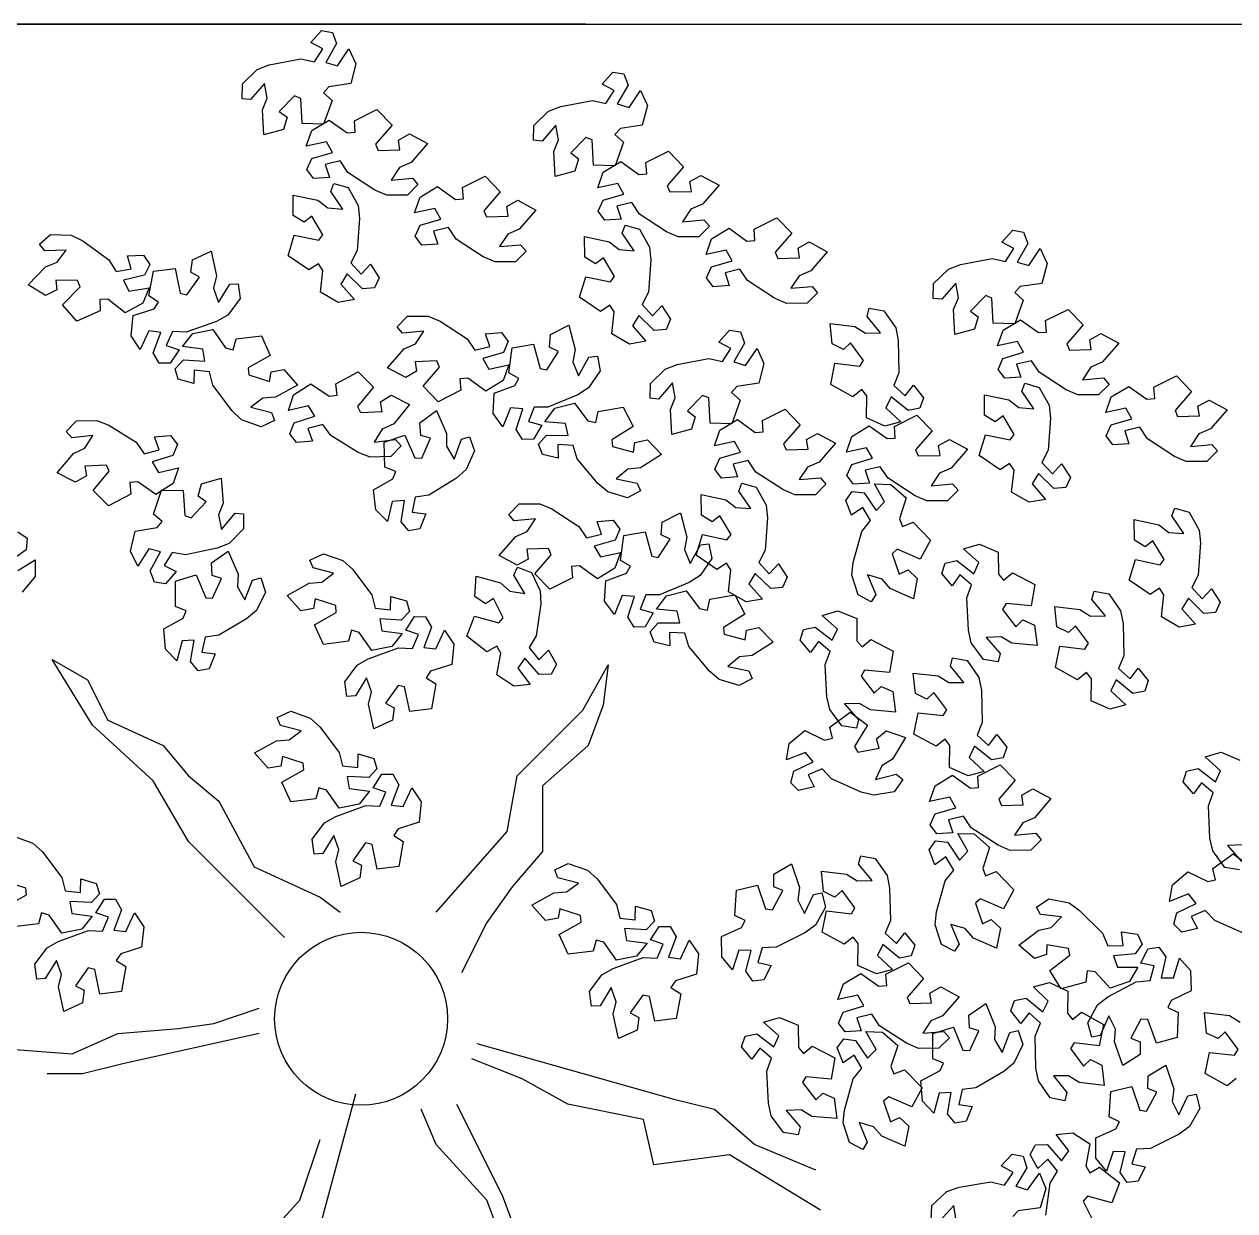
# Model space of a CAD drawing. Header units: centimetres. Extents: x 2004 to 13885, y -3131 to 5891.
# Drawn here: x 2919.3 to 3102.8, y 4338.5 to 4518.3 of the extents above; entities that cross this region are included whole.
import ezdxf

# ---------------------------------------------------------------- set-up
doc = ezdxf.new("R2010")
doc.units = ezdxf.units.CM
doc.layers.add('alberi', color=74, linetype='Continuous')

msp = doc.modelspace()

# ---------------------------------------------------------------- linework, layer by layer
for p, q in [((2004.42, 4518.3), (4004.42, 4518.3)), ((3004.42, 4518.3), (2504.42, 4518.3)), ((3004.42, 4518.3), (2904.42, 4518.3)), ((3004.42, 4518.3), (3154.42, 4518.3))]:
    msp.add_line(p, q)
at = {"layer": 'alberi'}
for points in [[(2952.41, 4509.27), (2954.64, 4511.45), (2956.48, 4512.14), (2961.28, 4513.06), (2963.32, 4512.62), (2964.58, 4514.58), (2962.76, 4515.53), (2964.39, 4517.34), (2966.05, 4517.07), (2966.67, 4515.36), (2966.67, 4515.36), (2965.05, 4512.52), (2966.83, 4511.99), (2968.56, 4514.58), (2969.61, 4512.29), (2968.82, 4509.31), (2965.51, 4508.81), (2964.7, 4507.91), (2965.99, 4506.75), (2965.99, 4506.75), (2964.72, 4503.14), (2961.45, 4503.26), (2961.24, 4507.06), (2960.3, 4507.45), (2958, 4505.1), (2959.17, 4504.2), (2958.63, 4502.35), (2955.63, 4501.53), (2955.43, 4505.33), (2956.16, 4507.1), (2955.76, 4509.33), (2953.65, 4506.9), (2952.36, 4507.02)], [(2996.58, 4502.97), (2998.81, 4505.15), (3000.64, 4505.83), (3005.44, 4506.76), (3007.49, 4506.31), (3008.74, 4508.27), (3006.92, 4509.23), (3008.56, 4511.04), (3010.22, 4510.76), (3010.84, 4509.06), (3010.84, 4509.06), (3009.22, 4506.22), (3010.99, 4505.69), (3012.73, 4508.27), (3013.78, 4505.98), (3012.99, 4503), (3009.68, 4502.51), (3008.86, 4501.61), (3010.16, 4500.45), (3010.16, 4500.45), (3008.89, 4496.84), (3005.61, 4496.95), (3005.41, 4500.76), (3004.47, 4501.15), (3002.16, 4498.79), (3003.34, 4497.89), (3002.8, 4496.05), (2999.8, 4495.23), (2999.6, 4499.03), (3000.33, 4500.79), (2999.92, 4503.03), (2997.81, 4500.59), (2996.53, 4500.71)], [(2977.4, 4492.41), (2974.28, 4492.39), (2972.48, 4493.17), (2968.39, 4495.84), (2967.23, 4497.58), (2964.96, 4497.04), (2965.61, 4495.09), (2963.18, 4494.92), (2962.17, 4496.27), (2962.91, 4497.93), (2962.91, 4497.93), (2966.05, 4498.85), (2965.14, 4500.47), (2962.09, 4499.81), (2962.94, 4502.19), (2965.57, 4503.78), (2968.29, 4501.84), (2969.51, 4501.92), (2969.38, 4503.65), (2969.38, 4503.65), (2972.8, 4505.36), (2975.08, 4503.01), (2972.58, 4500.13), (2972.99, 4499.19), (2976.28, 4499.29), (2976.06, 4500.75), (2977.73, 4501.7), (2980.46, 4500.21), (2977.96, 4497.34), (2976.21, 4496.58), (2974.95, 4494.69), (2978.16, 4494.97), (2979, 4494)], [(3021.57, 4486.1), (3018.45, 4486.08), (3016.65, 4486.86), (3012.56, 4489.54), (3011.4, 4491.27), (3009.13, 4490.74), (3009.78, 4488.78), (3007.35, 4488.62), (3006.34, 4489.97), (3007.08, 4491.63), (3007.08, 4491.63), (3010.22, 4492.55), (3009.31, 4494.16), (3006.26, 4493.51), (3007.1, 4495.88), (3009.74, 4497.48), (3012.46, 4495.53), (3013.67, 4495.62), (3013.55, 4497.35), (3013.55, 4497.35), (3016.97, 4499.06), (3019.25, 4496.7), (3016.75, 4493.83), (3017.16, 4492.89), (3020.45, 4492.98), (3020.23, 4494.45), (3021.9, 4495.4), (3024.63, 4493.91), (3022.13, 4491.04), (3020.38, 4490.27), (3019.12, 4488.38), (3022.33, 4488.67), (3023.17, 4487.69)], [(2993.81, 4482.32), (2990.69, 4482.3), (2988.89, 4483.08), (2984.8, 4485.75), (2983.64, 4487.49), (2981.37, 4486.96), (2982.01, 4485), (2979.58, 4484.84), (2978.58, 4486.19), (2979.32, 4487.85), (2979.32, 4487.85), (2982.46, 4488.77), (2981.55, 4490.38), (2978.5, 4489.72), (2979.34, 4492.1), (2981.98, 4493.69), (2984.7, 4491.75), (2985.91, 4491.83), (2985.78, 4493.57), (2985.78, 4493.57), (2989.21, 4495.28), (2991.48, 4492.92), (2988.99, 4490.05), (2989.39, 4489.11), (2992.69, 4489.2), (2992.46, 4490.67), (2994.14, 4491.62), (2996.87, 4490.12), (2994.37, 4487.25), (2992.61, 4486.49), (2991.36, 4484.6), (2994.57, 4484.88), (2995.41, 4483.91)], [(2968.41, 4493.55), (2969.94, 4490.83), (2970.13, 4488.88), (2969.79, 4484), (2968.83, 4482.14), (2970.41, 4480.42), (2971.8, 4481.94), (2973.13, 4479.89), (2972.43, 4478.36), (2970.63, 4478.2), (2970.63, 4478.2), (2968.3, 4480.49), (2967.33, 4478.91), (2969.38, 4476.57), (2966.9, 4476.15), (2964.22, 4477.68), (2964.6, 4481), (2963.93, 4482.02), (2962.48, 4481.07), (2962.48, 4481.07), (2959.32, 4483.23), (2960.27, 4486.36), (2964, 4485.58), (2964.62, 4486.39), (2962.94, 4489.22), (2961.77, 4488.31), (2960.12, 4489.31), (2960.1, 4492.42), (2963.82, 4491.64), (2965.34, 4490.47), (2967.61, 4490.29), (2965.8, 4492.96), (2966.24, 4494.17)], [(3037.97, 4476.02), (3034.86, 4476), (3033.06, 4476.78), (3028.96, 4479.45), (3027.8, 4481.19), (3025.54, 4480.65), (3026.18, 4478.7), (3023.75, 4478.53), (3022.75, 4479.88), (3023.48, 4481.54), (3023.48, 4481.54), (3026.62, 4482.46), (3025.71, 4484.07), (3022.67, 4483.42), (3023.51, 4485.79), (3026.15, 4487.39), (3028.87, 4485.45), (3030.08, 4485.53), (3029.95, 4487.26), (3029.95, 4487.26), (3033.38, 4488.97), (3035.65, 4486.62), (3033.15, 4483.74), (3033.56, 4482.8), (3036.85, 4482.9), (3036.63, 4484.36), (3038.3, 4485.31), (3041.03, 4483.82), (3038.53, 4480.95), (3036.78, 4480.19), (3035.52, 4478.3), (3038.73, 4478.58), (3039.57, 4477.6)], [(3012.57, 4487.24), (3014.11, 4484.53), (3014.3, 4482.57), (3013.96, 4477.7), (3013, 4475.84), (3014.57, 4474.12), (3015.97, 4475.63), (3017.29, 4473.59), (3016.6, 4472.06), (3014.79, 4471.89), (3014.79, 4471.89), (3012.46, 4474.19), (3011.5, 4472.61), (3013.55, 4470.26), (3011.07, 4469.84), (3008.39, 4471.37), (3008.76, 4474.7), (3008.1, 4475.72), (3006.65, 4474.76), (3006.65, 4474.76), (3003.49, 4476.92), (3004.44, 4480.05), (3008.17, 4479.27), (3008.79, 4480.08), (3007.11, 4482.91), (3005.93, 4482.01), (3004.29, 4483.01), (3004.27, 4486.12), (3007.99, 4485.33), (3009.51, 4484.17), (3011.77, 4483.99), (3009.96, 4486.66), (3010.41, 4487.87)], [(3057.15, 4479.01), (3059.38, 4481.19), (3061.21, 4481.88), (3066.02, 4482.8), (3068.06, 4482.35), (3069.32, 4484.32), (3067.5, 4485.27), (3069.13, 4487.08), (3070.79, 4486.81), (3071.41, 4485.1), (3071.41, 4485.1), (3069.79, 4482.26), (3071.57, 4481.73), (3073.3, 4484.32), (3074.35, 4482.03), (3073.56, 4479.04), (3070.25, 4478.55), (3069.44, 4477.65), (3070.73, 4476.49), (3070.73, 4476.49), (3069.46, 4472.88), (3066.18, 4473), (3065.98, 4476.8), (3065.04, 4477.19), (3062.74, 4474.84), (3063.91, 4473.94), (3063.37, 4472.09), (3060.37, 4471.27), (3060.17, 4475.07), (3060.9, 4476.84), (3060.5, 4479.07), (3058.39, 4476.64), (3057.1, 4476.76)], [(2923.35, 4486.46), (2926.46, 4486.34), (2928.22, 4485.47), (2932.19, 4482.61), (2933.26, 4480.82), (2935.55, 4481.25), (2935, 4483.23), (2937.44, 4483.29), (2938.38, 4481.89), (2937.56, 4480.27), (2937.56, 4480.27), (2934.38, 4479.5), (2935.22, 4477.84), (2938.29, 4478.35), (2937.34, 4476.02), (2934.63, 4474.55), (2932, 4476.62), (2930.79, 4476.59), (2930.83, 4474.86), (2930.83, 4474.86), (2927.33, 4473.31), (2925.17, 4475.77), (2927.8, 4478.52), (2927.44, 4479.48), (2924.14, 4479.54), (2924.3, 4478.06), (2922.58, 4477.19), (2919.93, 4478.81), (2922.56, 4481.56), (2924.34, 4482.24), (2925.69, 4484.07), (2922.47, 4483.94), (2921.67, 4484.95)], [(2952.06, 4476.74), (2950.2, 4474.24), (2948.49, 4473.28), (2943.89, 4471.63), (2941.8, 4471.75), (2940.86, 4469.62), (2942.81, 4468.96), (2941.47, 4466.92), (2939.79, 4466.93), (2938.91, 4468.52), (2938.91, 4468.52), (2940.07, 4471.58), (2938.24, 4471.83), (2936.92, 4469), (2935.54, 4471.11), (2935.86, 4474.18), (2939.05, 4475.17), (2939.71, 4476.19), (2938.25, 4477.13), (2938.25, 4477.13), (2938.96, 4480.9), (2942.21, 4481.29), (2942.99, 4477.56), (2943.99, 4477.32), (2945.9, 4480), (2944.6, 4480.71), (2944.85, 4482.62), (2947.69, 4483.89), (2948.47, 4480.17), (2948.02, 4478.31), (2948.77, 4476.16), (2950.48, 4478.9), (2951.76, 4478.98)], [(3049.61, 4474.85), (3051.4, 4472.29), (3051.77, 4470.37), (3051.9, 4465.48), (3051.12, 4463.54), (3052.85, 4461.98), (3054.09, 4463.62), (3055.61, 4461.71), (3055.07, 4460.12), (3053.28, 4459.78), (3053.28, 4459.78), (3050.74, 4461.84), (3049.93, 4460.18), (3052.2, 4458.04), (3049.77, 4457.39), (3046.96, 4458.66), (3047.01, 4462), (3046.26, 4462.95), (3044.9, 4461.86), (3044.9, 4461.86), (3041.55, 4463.71), (3042.2, 4466.92), (3045.98, 4466.5), (3046.53, 4467.36), (3044.58, 4470.02), (3043.5, 4469.01), (3041.77, 4469.85), (3041.45, 4472.94), (3045.23, 4472.51), (3046.85, 4471.5), (3049.12, 4471.54), (3047.07, 4474.02), (3047.39, 4475.26)], [(3082.14, 4462.15), (3079.02, 4462.13), (3077.22, 4462.91), (3073.13, 4465.58), (3071.97, 4467.32), (3069.7, 4466.78), (3070.35, 4464.83), (3067.92, 4464.66), (3066.91, 4466.01), (3067.65, 4467.67), (3067.65, 4467.67), (3070.79, 4468.59), (3069.88, 4470.21), (3066.83, 4469.55), (3067.67, 4471.92), (3070.31, 4473.52), (3073.03, 4471.58), (3074.25, 4471.66), (3074.12, 4473.39), (3074.12, 4473.39), (3077.54, 4475.1), (3079.82, 4472.75), (3077.32, 4469.87), (3077.73, 4468.93), (3081.02, 4469.03), (3080.8, 4470.49), (3082.47, 4471.44), (3085.2, 4469.95), (3082.7, 4467.08), (3080.95, 4466.32), (3079.69, 4464.43), (3082.9, 4464.71), (3083.74, 4463.73)], [(2977.44, 4474.05), (2980.56, 4474.08), (2982.36, 4473.3), (2986.47, 4470.65), (2987.63, 4468.91), (2989.9, 4469.46), (2989.25, 4471.41), (2991.68, 4471.58), (2992.68, 4470.23), (2991.95, 4468.57), (2991.95, 4468.57), (2988.82, 4467.64), (2989.73, 4466.03), (2992.78, 4466.7), (2991.94, 4464.32), (2989.31, 4462.72), (2986.58, 4464.65), (2985.37, 4464.56), (2985.5, 4462.83), (2985.5, 4462.83), (2982.09, 4461.11), (2979.8, 4463.46), (2982.29, 4466.34), (2981.88, 4467.28), (2978.59, 4467.17), (2978.81, 4465.71), (2977.15, 4464.75), (2974.41, 4466.23), (2976.9, 4469.11), (2978.65, 4469.88), (2979.9, 4471.78), (2976.69, 4471.48), (2975.85, 4472.45)], [(3006.61, 4465.78), (3004.87, 4463.19), (3003.22, 4462.14), (2998.7, 4460.26), (2996.61, 4460.28), (2995.78, 4458.11), (2997.76, 4457.54), (2996.53, 4455.44), (2994.85, 4455.37), (2993.89, 4456.91), (2993.89, 4456.91), (2994.9, 4460.02), (2993.05, 4460.18), (2991.88, 4457.29), (2990.39, 4459.32), (2990.56, 4462.4), (2993.69, 4463.56), (2994.31, 4464.61), (2992.8, 4465.48), (2992.8, 4465.48), (2993.31, 4469.27), (2996.54, 4469.83), (2997.51, 4466.14), (2998.52, 4465.95), (3000.29, 4468.73), (2998.96, 4469.37), (2999.11, 4471.28), (3001.88, 4472.7), (3002.85, 4469.02), (3002.49, 4467.14), (3003.35, 4465.04), (3004.92, 4467.85), (3006.2, 4468)], [(2955.23, 4457.32), (2952.29, 4458.36), (2950.86, 4459.7), (2947.91, 4463.6), (2947.41, 4465.63), (2945.09, 4465.89), (2945.04, 4463.84), (2942.69, 4464.5), (2942.21, 4466.11), (2943.46, 4467.43), (2943.46, 4467.43), (2946.73, 4467.23), (2946.42, 4469.06), (2943.33, 4469.47), (2944.92, 4471.42), (2947.95, 4472.03), (2949.85, 4469.28), (2951.02, 4468.95), (2951.48, 4470.62), (2951.48, 4470.62), (2955.29, 4471.07), (2956.63, 4468.09), (2953.3, 4466.22), (2953.37, 4465.2), (2956.5, 4464.18), (2956.79, 4465.63), (2958.68, 4465.96), (2960.75, 4463.63), (2957.42, 4461.78), (2955.52, 4461.65), (2953.69, 4460.3), (2956.81, 4459.48), (2957.27, 4458.28)], [(3014.24, 4463.88), (3016.47, 4466.06), (3018.31, 4466.75), (3023.11, 4467.67), (3025.15, 4467.22), (3026.41, 4469.19), (3024.59, 4470.14), (3026.22, 4471.95), (3027.88, 4471.68), (3028.51, 4469.97), (3028.51, 4469.97), (3026.89, 4467.13), (3028.66, 4466.6), (3030.4, 4469.19), (3031.44, 4466.89), (3030.65, 4463.91), (3027.35, 4463.42), (3026.53, 4462.52), (3027.83, 4461.36), (3027.83, 4461.36), (3026.55, 4457.75), (3023.28, 4457.87), (3023.08, 4461.67), (3022.13, 4462.06), (3019.83, 4459.71), (3021.01, 4458.81), (3020.46, 4456.96), (3017.46, 4456.14), (3017.27, 4459.94), (3018, 4461.71), (3017.59, 4463.94), (3015.48, 4461.51), (3014.2, 4461.62)], [(2974.91, 4452.79), (2971.79, 4452.68), (2969.97, 4453.41), (2965.8, 4455.97), (2964.59, 4457.67), (2962.34, 4457.07), (2963.04, 4455.14), (2960.62, 4454.9), (2959.58, 4456.22), (2960.27, 4457.9), (2960.27, 4457.9), (2963.38, 4458.91), (2962.43, 4460.5), (2959.4, 4459.76), (2960.17, 4462.16), (2962.76, 4463.82), (2965.54, 4461.96), (2966.75, 4462.08), (2966.57, 4463.8), (2966.57, 4463.8), (2969.95, 4465.61), (2972.29, 4463.32), (2969.87, 4460.37), (2970.31, 4459.45), (2973.59, 4459.64), (2973.33, 4461.1), (2974.97, 4462.09), (2977.75, 4460.68), (2975.33, 4457.74), (2973.6, 4456.92), (2972.39, 4455), (2975.59, 4455.37), (2976.46, 4454.42)], [(3073.15, 4463.28), (3074.68, 4460.57), (3074.87, 4458.62), (3074.53, 4453.74), (3073.57, 4451.88), (3075.15, 4450.16), (3076.54, 4451.68), (3077.87, 4449.63), (3077.17, 4448.1), (3075.37, 4447.94), (3075.37, 4447.94), (3073.04, 4450.23), (3072.07, 4448.65), (3074.12, 4446.31), (3071.64, 4445.89), (3068.96, 4447.42), (3069.34, 4450.74), (3068.67, 4451.76), (3067.22, 4450.8), (3067.22, 4450.8), (3064.06, 4452.97), (3065.01, 4456.1), (3068.74, 4455.31), (3069.36, 4456.13), (3067.68, 4458.96), (3066.5, 4458.05), (3064.86, 4459.05), (3064.84, 4462.16), (3068.56, 4461.37), (3070.08, 4460.21), (3072.35, 4460.03), (3070.54, 4462.7), (3070.98, 4463.91)], [(3098.55, 4452.06), (3095.43, 4452.04), (3093.63, 4452.82), (3089.54, 4455.49), (3088.38, 4457.23), (3086.11, 4456.69), (3086.75, 4454.74), (3084.32, 4454.57), (3083.32, 4455.93), (3084.06, 4457.58), (3084.06, 4457.58), (3087.19, 4458.5), (3086.29, 4460.12), (3083.24, 4459.46), (3084.08, 4461.84), (3086.72, 4463.43), (3089.44, 4461.49), (3090.65, 4461.57), (3090.52, 4463.3), (3090.52, 4463.3), (3093.95, 4465.02), (3096.22, 4462.66), (3093.73, 4459.78), (3094.13, 4458.85), (3097.43, 4458.94), (3097.2, 4460.41), (3098.88, 4461.36), (3101.61, 4459.86), (3099.11, 4456.99), (3097.35, 4456.23), (3096.1, 4454.34), (3099.31, 4454.62), (3100.15, 4453.65)], [(2987.6, 4453.68), (2986.29, 4450.84), (2984.83, 4449.54), (2980.67, 4446.97), (2978.61, 4446.65), (2978.13, 4444.37), (2980.18, 4444.13), (2979.3, 4441.85), (2977.65, 4441.52), (2976.46, 4442.89), (2976.46, 4442.89), (2976.95, 4446.12), (2975.11, 4445.98), (2974.41, 4442.94), (2972.61, 4444.71), (2972.29, 4447.77), (2975.2, 4449.42), (2975.64, 4450.55), (2974.01, 4451.17), (2974.01, 4451.17), (2973.91, 4454.99), (2977.01, 4456.06), (2978.56, 4452.58), (2979.58, 4452.55), (2980.89, 4455.57), (2979.46, 4455.99), (2979.31, 4457.91), (2981.82, 4459.75), (2983.36, 4456.27), (2983.31, 4454.36), (2984.49, 4452.42), (2985.59, 4455.45), (2986.83, 4455.8)], [(3010.75, 4446.55), (3007.76, 4447.43), (3006.26, 4448.7), (3003.12, 4452.45), (3002.52, 4454.45), (3000.19, 4454.6), (3000.24, 4452.54), (2997.87, 4453.09), (2997.3, 4454.67), (2998.49, 4456.04), (2998.49, 4456.04), (3001.76, 4456.01), (3001.36, 4457.82), (2998.25, 4458.08), (2999.75, 4460.11), (3002.74, 4460.87), (3004.77, 4458.22), (3005.96, 4457.94), (3006.34, 4459.64), (3006.34, 4459.64), (3010.11, 4460.28), (3011.61, 4457.36), (3008.38, 4455.34), (3008.5, 4454.32), (3011.68, 4453.46), (3011.89, 4454.92), (3013.77, 4455.35), (3015.94, 4453.12), (3012.72, 4451.1), (3010.82, 4450.88), (3009.07, 4449.44), (3012.22, 4448.78), (3012.74, 4447.6)], [(3039.24, 4447.02), (3036.12, 4447), (3034.32, 4447.78), (3030.23, 4450.45), (3029.07, 4452.19), (3026.8, 4451.65), (3027.44, 4449.7), (3025.01, 4449.53), (3024.01, 4450.88), (3024.75, 4452.54), (3024.75, 4452.54), (3027.88, 4453.46), (3026.98, 4455.07), (3023.93, 4454.42), (3024.77, 4456.79), (3027.41, 4458.39), (3030.13, 4456.45), (3031.34, 4456.53), (3031.21, 4458.26), (3031.21, 4458.26), (3034.64, 4459.97), (3036.91, 4457.62), (3034.42, 4454.74), (3034.82, 4453.8), (3038.12, 4453.9), (3037.89, 4455.36), (3039.57, 4456.31), (3042.3, 4454.82), (3039.8, 4451.95), (3038.04, 4451.19), (3036.79, 4449.3), (3039.99, 4449.58), (3040.84, 4448.6)], [(2927.25, 4458.19), (2930.36, 4458.28), (2932.18, 4457.53), (2936.33, 4454.95), (2937.52, 4453.23), (2939.78, 4453.82), (2939.09, 4455.76), (2941.52, 4455.97), (2942.55, 4454.64), (2941.85, 4452.97), (2941.85, 4452.97), (2938.73, 4451.98), (2939.67, 4450.39), (2942.7, 4451.11), (2941.91, 4448.72), (2939.31, 4447.07), (2936.55, 4448.95), (2935.34, 4448.85), (2935.5, 4447.12), (2935.5, 4447.12), (2932.11, 4445.33), (2929.79, 4447.64), (2932.23, 4450.57), (2931.8, 4451.5), (2928.51, 4451.34), (2928.76, 4449.87), (2927.11, 4448.89), (2924.35, 4450.33), (2926.79, 4453.25), (2928.53, 4454.05), (2929.74, 4455.96), (2926.54, 4455.61), (2925.68, 4456.57)], [(3059.25, 4446.11), (3056.13, 4446.08), (3054.33, 4446.86), (3050.24, 4449.52), (3049.07, 4451.25), (3046.8, 4450.71), (3047.45, 4448.76), (3045.03, 4448.59), (3044.02, 4449.94), (3044.75, 4451.6), (3044.75, 4451.6), (3047.89, 4452.53), (3046.98, 4454.14), (3043.93, 4453.47), (3044.76, 4455.85), (3047.4, 4457.45), (3050.13, 4455.52), (3051.34, 4455.6), (3051.21, 4457.33), (3051.21, 4457.33), (3054.63, 4459.05), (3056.91, 4456.7), (3054.42, 4453.82), (3054.83, 4452.88), (3058.12, 4452.98), (3057.89, 4454.45), (3059.56, 4455.4), (3062.3, 4453.92), (3059.8, 4451.04), (3058.05, 4450.27), (3056.8, 4448.38), (3060.01, 4448.67), (3060.85, 4447.7)], [(2952.58, 4441.85), (2950.4, 4439.63), (2948.58, 4438.9), (2943.8, 4437.88), (2941.75, 4438.28), (2940.53, 4436.29), (2942.37, 4435.37), (2940.77, 4433.53), (2939.11, 4433.77), (2938.45, 4435.47), (2938.45, 4435.47), (2940.01, 4438.34), (2938.23, 4438.83), (2936.54, 4436.21), (2935.45, 4438.48), (2936.18, 4441.48), (2939.47, 4442.04), (2940.27, 4442.96), (2938.95, 4444.09), (2938.95, 4444.09), (2940.15, 4447.72), (2943.42, 4447.67), (2943.7, 4443.88), (2944.66, 4443.5), (2946.91, 4445.91), (2945.71, 4446.78), (2946.22, 4448.64), (2949.2, 4449.52), (2949.48, 4445.73), (2948.78, 4443.94), (2949.24, 4441.72), (2951.3, 4444.2), (2952.58, 4444.11)], [(3030.24, 4448.15), (3031.77, 4445.44), (3031.97, 4443.49), (3031.62, 4438.61), (3030.67, 4436.75), (3032.24, 4435.03), (3033.63, 4436.54), (3034.96, 4434.5), (3034.27, 4432.97), (3032.46, 4432.81), (3032.46, 4432.81), (3030.13, 4435.1), (3029.16, 4433.52), (3031.22, 4431.18), (3028.73, 4430.76), (3026.06, 4432.29), (3026.43, 4435.61), (3025.77, 4436.63), (3024.32, 4435.67), (3024.32, 4435.67), (3021.16, 4437.83), (3022.11, 4440.97), (3025.84, 4440.18), (3026.46, 4441), (3024.77, 4443.83), (3023.6, 4442.92), (3021.96, 4443.92), (3021.93, 4447.03), (3025.66, 4446.24), (3027.18, 4445.08), (3029.44, 4444.9), (3027.63, 4447.57), (3028.07, 4448.78)], [(3045.71, 4431.83), (3044.76, 4434.8), (3044.96, 4436.75), (3046.28, 4441.46), (3047.59, 4443.09), (3046.4, 4445.09), (3044.73, 4443.89), (3043.84, 4446.15), (3044.83, 4447.52), (3046.63, 4447.31), (3046.63, 4447.31), (3048.45, 4444.6), (3049.72, 4445.95), (3048.18, 4448.66), (3050.69, 4448.57), (3053.01, 4446.53), (3051.97, 4443.35), (3052.42, 4442.22), (3054.03, 4442.86), (3054.03, 4442.86), (3056.69, 4440.11), (3055.13, 4437.23), (3051.63, 4438.75), (3050.86, 4438.08), (3051.94, 4434.97), (3053.27, 4435.62), (3054.68, 4434.31), (3054.08, 4431.26), (3050.59, 4432.78), (3049.33, 4434.22), (3047.15, 4434.85), (3048.39, 4431.88), (3047.71, 4430.78)], [(2994.36, 4445.62), (2997.48, 4445.65), (2999.28, 4444.87), (3003.38, 4442.22), (3004.55, 4440.48), (3006.81, 4441.03), (3006.16, 4442.98), (3008.59, 4443.15), (3009.6, 4441.8), (3008.87, 4440.14), (3008.87, 4440.14), (3005.73, 4439.21), (3006.65, 4437.6), (3009.69, 4438.27), (3008.86, 4435.89), (3006.22, 4434.29), (3003.5, 4436.22), (3002.29, 4436.13), (3002.42, 4434.4), (3002.42, 4434.4), (2999, 4432.68), (2996.72, 4435.02), (2999.21, 4437.91), (2998.79, 4438.85), (2995.5, 4438.74), (2995.73, 4437.27), (2994.06, 4436.32), (2991.33, 4437.8), (2993.82, 4440.68), (2995.57, 4441.45), (2996.82, 4443.35), (2993.61, 4443.05), (2992.76, 4444.02)], [(3095.86, 4444.37), (3097.39, 4441.66), (3097.59, 4439.7), (3097.24, 4434.83), (3096.29, 4432.97), (3097.86, 4431.25), (3099.25, 4432.76), (3100.58, 4430.72), (3099.89, 4429.19), (3098.08, 4429.02), (3098.08, 4429.02), (3095.75, 4431.32), (3094.78, 4429.74), (3096.84, 4427.4), (3094.35, 4426.97), (3091.68, 4428.51), (3092.05, 4431.83), (3091.39, 4432.85), (3089.94, 4431.89), (3089.94, 4431.89), (3086.78, 4434.05), (3087.73, 4437.19), (3091.46, 4436.4), (3092.08, 4437.22), (3090.39, 4440.05), (3089.22, 4439.14), (3087.58, 4440.14), (3087.55, 4443.25), (3091.28, 4442.46), (3092.8, 4441.3), (3095.06, 4441.12), (3093.25, 4443.79), (3093.69, 4445)], [(3023.53, 4437.35), (3021.79, 4434.76), (3020.13, 4433.71), (3015.62, 4431.83), (3013.53, 4431.85), (3012.7, 4429.68), (3014.67, 4429.11), (3013.44, 4427.01), (3011.76, 4426.94), (3010.81, 4428.48), (3010.81, 4428.48), (3011.81, 4431.59), (3009.97, 4431.75), (3008.79, 4428.86), (3007.3, 4430.89), (3007.47, 4433.97), (3010.61, 4435.13), (3011.22, 4436.18), (3009.72, 4437.05), (3009.72, 4437.05), (3010.23, 4440.84), (3013.46, 4441.39), (3014.43, 4437.71), (3015.43, 4437.52), (3017.21, 4440.3), (3015.87, 4440.94), (3016.03, 4442.85), (3018.8, 4444.27), (3019.76, 4440.59), (3019.41, 4438.71), (3020.26, 4436.61), (3021.83, 4439.42), (3023.11, 4439.57)], [(3064.7, 4422.07), (3062.85, 4424.58), (3062.43, 4426.5), (3062.19, 4431.38), (3062.91, 4433.34), (3061.14, 4434.86), (3059.94, 4433.19), (3058.38, 4435.06), (3058.88, 4436.66), (3060.66, 4437.04), (3060.66, 4437.04), (3063.25, 4435.04), (3064.02, 4436.73), (3061.7, 4438.81), (3064.11, 4439.52), (3066.95, 4438.32), (3066.98, 4434.98), (3067.76, 4434.05), (3069.09, 4435.17), (3069.09, 4435.17), (3072.49, 4433.4), (3071.91, 4430.18), (3068.12, 4430.51), (3067.6, 4429.63), (3069.61, 4427.02), (3070.67, 4428.06), (3072.42, 4427.27), (3072.82, 4424.18), (3069.02, 4424.52), (3067.38, 4425.49), (3065.11, 4425.39), (3067.22, 4422.96), (3066.93, 4421.71)], [(2955.91, 4432.27), (2954.55, 4429.47), (2953.05, 4428.2), (2948.84, 4425.71), (2946.77, 4425.45), (2946.25, 4423.17), (2948.28, 4422.89), (2947.36, 4420.64), (2945.7, 4420.33), (2944.54, 4421.73), (2944.54, 4421.73), (2945.11, 4424.95), (2943.26, 4424.85), (2942.49, 4421.83), (2940.74, 4423.63), (2940.48, 4426.71), (2943.42, 4428.29), (2943.89, 4429.41), (2942.28, 4430.06), (2942.28, 4430.06), (2942.26, 4433.89), (2945.38, 4434.89), (2946.85, 4431.37), (2947.87, 4431.32), (2949.25, 4434.32), (2947.83, 4434.77), (2947.73, 4436.69), (2950.27, 4438.47), (2951.74, 4434.96), (2951.65, 4433.05), (2952.78, 4431.08), (2953.95, 4434.09), (2955.2, 4434.41)], [(2964.69, 4438.08), (2967.63, 4437.06), (2969.07, 4435.72), (2972.03, 4431.83), (2972.54, 4429.81), (2974.86, 4429.55), (2974.9, 4431.61), (2977.25, 4430.95), (2977.74, 4429.34), (2976.49, 4428.02), (2976.49, 4428.02), (2973.23, 4428.21), (2973.54, 4426.38), (2976.63, 4425.98), (2975.04, 4424.03), (2972.02, 4423.41), (2970.11, 4426.15), (2968.94, 4426.48), (2968.48, 4424.8), (2968.48, 4424.8), (2964.68, 4424.34), (2963.33, 4427.32), (2966.64, 4429.19), (2966.57, 4430.21), (2963.44, 4431.23), (2963.16, 4429.77), (2961.26, 4429.44), (2959.19, 4431.76), (2962.51, 4433.62), (2964.42, 4433.76), (2966.23, 4435.12), (2963.11, 4435.92), (2962.65, 4437.12)], [(2996.2, 4435.25), (2997.54, 4432.44), (2997.61, 4430.48), (2996.93, 4425.64), (2995.85, 4423.85), (2997.31, 4422.02), (2998.8, 4423.44), (2999.98, 4421.31), (2999.19, 4419.83), (2997.38, 4419.79), (2997.38, 4419.79), (2995.21, 4422.24), (2994.13, 4420.73), (2996.03, 4418.25), (2993.52, 4418), (2990.95, 4419.7), (2991.55, 4422.99), (2990.96, 4424.06), (2989.44, 4423.2), (2989.44, 4423.2), (2986.44, 4425.57), (2987.6, 4428.63), (2991.26, 4427.6), (2991.94, 4428.37), (2990.45, 4431.31), (2989.22, 4430.48), (2987.65, 4431.59), (2987.83, 4434.69), (2991.5, 4433.66), (2992.93, 4432.4), (2995.18, 4432.06), (2993.55, 4434.84), (2994.08, 4436.02)], [(3027.66, 4418.12), (3024.67, 4419), (3023.18, 4420.27), (3020.04, 4424.02), (3019.43, 4426.02), (3017.11, 4426.16), (3017.16, 4424.11), (3014.78, 4424.66), (3014.22, 4426.24), (3015.4, 4427.61), (3015.4, 4427.61), (3018.67, 4427.58), (3018.27, 4429.39), (3015.17, 4429.65), (3016.66, 4431.68), (3019.65, 4432.43), (3021.69, 4429.79), (3022.87, 4429.51), (3023.25, 4431.21), (3023.25, 4431.21), (3027.03, 4431.85), (3028.52, 4428.93), (3025.29, 4426.91), (3025.41, 4425.89), (3028.59, 4425.03), (3028.8, 4426.49), (3030.68, 4426.91), (3032.86, 4424.69), (3029.63, 4422.67), (3027.73, 4422.45), (3025.98, 4421.01), (3029.13, 4420.35), (3029.66, 4419.17)], [(3083.68, 4431.98), (3085.47, 4429.42), (3085.85, 4427.5), (3085.97, 4422.61), (3085.19, 4420.67), (3086.92, 4419.11), (3088.17, 4420.75), (3089.68, 4418.84), (3089.14, 4417.25), (3087.35, 4416.91), (3087.35, 4416.91), (3084.82, 4418.97), (3084, 4417.31), (3086.27, 4415.17), (3083.84, 4414.52), (3081.03, 4415.79), (3081.08, 4419.13), (3080.33, 4420.08), (3078.97, 4418.99), (3078.97, 4418.99), (3075.62, 4420.84), (3076.27, 4424.05), (3080.06, 4423.63), (3080.6, 4424.5), (3078.65, 4427.15), (3077.57, 4426.14), (3075.84, 4426.98), (3075.52, 4430.07), (3079.3, 4429.64), (3080.93, 4428.63), (3083.2, 4428.67), (3081.14, 4431.15), (3081.47, 4432.39)], [(2967.92, 4418.68), (2969.78, 4421.18), (2971.48, 4422.15), (2976.08, 4423.82), (2978.17, 4423.7), (2979.1, 4425.84), (2977.15, 4426.5), (2978.48, 4428.54), (2980.16, 4428.53), (2981.04, 4426.94), (2981.04, 4426.94), (2979.89, 4423.88), (2981.73, 4423.64), (2983.04, 4426.47), (2984.43, 4424.37), (2984.12, 4421.3), (2980.93, 4420.29), (2980.27, 4419.27), (2981.73, 4418.34), (2981.73, 4418.34), (2981.04, 4414.57), (2977.79, 4414.17), (2976.99, 4417.89), (2976, 4418.13), (2974.1, 4415.44), (2975.4, 4414.74), (2975.16, 4412.83), (2972.32, 4411.54), (2971.53, 4415.27), (2971.97, 4417.13), (2971.22, 4419.27), (2969.52, 4416.53), (2968.23, 4416.44)], [(3043.25, 4411.98), (3041.4, 4414.49), (3040.98, 4416.41), (3040.73, 4421.29), (3041.46, 4423.25), (3039.69, 4424.77), (3038.49, 4423.1), (3036.93, 4424.97), (3037.43, 4426.58), (3039.21, 4426.95), (3039.21, 4426.95), (3041.79, 4424.96), (3042.57, 4426.64), (3040.25, 4428.72), (3042.66, 4429.43), (3045.5, 4428.24), (3045.53, 4424.89), (3046.31, 4423.96), (3047.64, 4425.08), (3047.64, 4425.08), (3051.03, 4423.32), (3050.46, 4420.09), (3046.67, 4420.42), (3046.15, 4419.54), (3048.16, 4416.93), (3049.22, 4417.97), (3050.97, 4417.18), (3051.36, 4414.09), (3047.57, 4414.43), (3045.92, 4415.4), (3043.65, 4415.31), (3045.77, 4412.88), (3045.48, 4411.62)], [(3062.23, 4421.89), (3064.02, 4419.33), (3064.39, 4417.41), (3064.52, 4412.52), (3063.74, 4410.58), (3065.47, 4409.02), (3066.71, 4410.66), (3068.23, 4408.75), (3067.69, 4407.16), (3065.9, 4406.82), (3065.9, 4406.82), (3063.36, 4408.89), (3062.55, 4407.22), (3064.82, 4405.09), (3062.39, 4404.43), (3059.58, 4405.7), (3059.63, 4409.04), (3058.88, 4409.99), (3057.52, 4408.9), (3057.52, 4408.9), (3054.17, 4410.75), (3054.82, 4413.96), (3058.6, 4413.54), (3059.14, 4414.41), (3057.2, 4417.06), (3056.12, 4416.05), (3054.39, 4416.89), (3054.07, 4419.98), (3057.85, 4419.55), (3059.47, 4418.54), (3061.74, 4418.58), (3059.69, 4421.06), (3060.01, 4422.31)], [(2959.74, 4414.2), (2962.69, 4413.18), (2964.12, 4411.84), (2967.08, 4407.95), (2967.6, 4405.93), (2969.91, 4405.67), (2969.96, 4407.73), (2972.3, 4407.07), (2972.8, 4405.46), (2971.55, 4404.15), (2971.55, 4404.15), (2968.28, 4404.33), (2968.6, 4402.51), (2971.69, 4402.1), (2970.1, 4400.15), (2967.08, 4399.53), (2965.17, 4402.27), (2964, 4402.6), (2963.54, 4400.92), (2963.54, 4400.92), (2959.74, 4400.46), (2958.38, 4403.44), (2961.7, 4405.31), (2961.63, 4406.33), (2958.49, 4407.35), (2958.21, 4405.89), (2956.32, 4405.56), (2954.25, 4407.88), (2957.56, 4409.74), (2959.47, 4409.88), (2961.29, 4411.24), (2958.17, 4412.04), (2957.7, 4413.24)], [(3051.15, 4402.01), (3048.07, 4401.49), (3046.17, 4401.96), (3041.7, 4403.94), (3040.27, 4405.46), (3038.12, 4404.57), (3039.07, 4402.74), (3036.7, 4402.19), (3035.49, 4403.36), (3035.95, 4405.11), (3035.95, 4405.11), (3038.9, 4406.53), (3037.74, 4407.97), (3034.84, 4406.83), (3035.28, 4409.31), (3037.63, 4411.31), (3040.63, 4409.84), (3041.81, 4410.12), (3041.41, 4411.81), (3041.41, 4411.81), (3044.51, 4414.05), (3047.13, 4412.09), (3045.14, 4408.85), (3045.69, 4407.99), (3048.92, 4408.62), (3048.47, 4410.03), (3049.96, 4411.24), (3052.9, 4410.21), (3050.9, 4406.97), (3049.29, 4405.93), (3048.36, 4403.86), (3051.48, 4404.66), (3052.47, 4403.84)], [(2962.98, 4394.8), (2964.84, 4397.3), (2966.54, 4398.27), (2971.13, 4399.94), (2973.22, 4399.82), (2974.15, 4401.96), (2972.21, 4402.62), (2973.53, 4404.66), (2975.22, 4404.65), (2976.1, 4403.06), (2976.1, 4403.06), (2974.95, 4400), (2976.78, 4399.76), (2978.09, 4402.59), (2979.49, 4400.49), (2979.17, 4397.42), (2975.99, 4396.41), (2975.33, 4395.39), (2976.79, 4394.46), (2976.79, 4394.46), (2976.1, 4390.69), (2972.85, 4390.29), (2972.05, 4394.01), (2971.05, 4394.25), (2969.15, 4391.56), (2970.46, 4390.86), (2970.21, 4388.95), (2967.38, 4387.66), (2966.58, 4391.39), (2967.03, 4393.25), (2966.27, 4395.39), (2964.57, 4392.65), (2963.29, 4392.57)], [(3071.87, 4393.15), (3068.75, 4393.12), (3066.95, 4393.9), (3062.85, 4396.56), (3061.69, 4398.3), (3059.42, 4397.76), (3060.07, 4395.8), (3057.64, 4395.63), (3056.64, 4396.98), (3057.37, 4398.64), (3057.37, 4398.64), (3060.51, 4399.57), (3059.6, 4401.18), (3056.55, 4400.52), (3057.38, 4402.89), (3060.02, 4404.5), (3062.74, 4402.56), (3063.96, 4402.64), (3063.83, 4404.38), (3063.83, 4404.38), (3067.25, 4406.1), (3069.53, 4403.74), (3067.03, 4400.86), (3067.45, 4399.93), (3070.74, 4400.03), (3070.51, 4401.49), (3072.18, 4402.45), (3074.92, 4400.96), (3072.42, 4398.08), (3070.67, 4397.32), (3069.42, 4395.42), (3072.63, 4395.72), (3073.47, 4394.74)], [(3058.33, 4378.88), (3057.38, 4381.84), (3057.58, 4383.79), (3058.9, 4388.5), (3060.21, 4390.13), (3059.02, 4392.13), (3057.35, 4390.93), (3056.46, 4393.2), (3057.45, 4394.56), (3059.25, 4394.36), (3059.25, 4394.36), (3061.07, 4391.64), (3062.34, 4392.99), (3060.8, 4395.7), (3063.31, 4395.61), (3065.63, 4393.57), (3064.59, 4390.4), (3065.03, 4389.26), (3066.65, 4389.91), (3066.65, 4389.91), (3069.31, 4387.15), (3067.75, 4384.28), (3064.25, 4385.79), (3063.48, 4385.12), (3064.56, 4382.01), (3065.89, 4382.66), (3067.3, 4381.35), (3066.7, 4378.3), (3063.21, 4379.82), (3061.95, 4381.27), (3059.77, 4381.9), (3061.01, 4378.92), (3060.33, 4377.83)], [(3048.31, 4391.88), (3050.1, 4389.32), (3050.48, 4387.4), (3050.6, 4382.51), (3049.82, 4380.57), (3051.55, 4379.01), (3052.8, 4380.65), (3054.31, 4378.74), (3053.77, 4377.15), (3051.98, 4376.81), (3051.98, 4376.81), (3049.45, 4378.88), (3048.63, 4377.21), (3050.9, 4375.07), (3048.47, 4374.42), (3045.66, 4375.69), (3045.71, 4379.03), (3044.96, 4379.98), (3043.6, 4378.89), (3043.6, 4378.89), (3040.25, 4380.74), (3040.9, 4383.95), (3044.69, 4383.53), (3045.23, 4384.4), (3043.28, 4387.05), (3042.2, 4386.04), (3040.47, 4386.88), (3040.15, 4389.97), (3043.93, 4389.54), (3045.56, 4388.53), (3047.83, 4388.57), (3045.77, 4391.05), (3046.1, 4392.3)], [(3001.77, 4391.15), (3004.72, 4390.12), (3006.15, 4388.79), (3009.11, 4384.9), (3009.62, 4382.87), (3011.94, 4382.62), (3011.99, 4384.67), (3014.33, 4384.01), (3014.83, 4382.41), (3013.58, 4381.09), (3013.58, 4381.09), (3010.31, 4381.27), (3010.63, 4379.45), (3013.72, 4379.05), (3012.13, 4377.09), (3009.11, 4376.47), (3007.2, 4379.21), (3006.03, 4379.54), (3005.57, 4377.87), (3005.57, 4377.87), (3001.77, 4377.4), (3000.41, 4380.38), (3003.73, 4382.26), (3003.66, 4383.28), (3000.52, 4384.29), (3000.24, 4382.83), (2998.35, 4382.5), (2996.28, 4384.82), (2999.59, 4386.69), (3001.5, 4386.82), (3003.32, 4388.18), (3000.2, 4388.99), (2999.73, 4390.19)], [(3040.79, 4384.51), (3039.23, 4381.81), (3037.65, 4380.65), (3033.27, 4378.47), (3031.19, 4378.35), (3030.5, 4376.13), (3032.51, 4375.69), (3031.43, 4373.51), (3029.76, 4373.33), (3028.7, 4374.81), (3028.7, 4374.81), (3029.49, 4377.98), (3027.64, 4378.01), (3026.66, 4375.05), (3025.04, 4376.98), (3025, 4380.06), (3028.05, 4381.43), (3028.59, 4382.51), (3027.04, 4383.28), (3027.04, 4383.28), (3027.29, 4387.1), (3030.48, 4387.87), (3031.69, 4384.26), (3032.71, 4384.14), (3034.29, 4387.03), (3032.92, 4387.58), (3032.94, 4389.5), (3035.61, 4391.1), (3036.82, 4387.49), (3036.59, 4385.59), (3037.59, 4383.55), (3038.97, 4386.46), (3040.23, 4386.69)], [(2920.95, 4375.86), (2922.81, 4378.36), (2924.51, 4379.33), (2929.1, 4381), (2931.19, 4380.88), (2932.13, 4383.02), (2930.18, 4383.68), (2931.5, 4385.72), (2933.19, 4385.71), (2934.07, 4384.12), (2934.07, 4384.12), (2932.92, 4381.06), (2934.76, 4380.82), (2936.06, 4383.65), (2937.46, 4381.55), (2937.14, 4378.48), (2933.96, 4377.47), (2933.3, 4376.46), (2934.76, 4375.52), (2934.76, 4375.52), (2934.07, 4371.75), (2930.82, 4371.35), (2930.02, 4375.07), (2929.02, 4375.31), (2927.12, 4372.62), (2928.43, 4371.92), (2928.18, 4370.01), (2925.35, 4368.72), (2924.55, 4372.45), (2925, 4374.31), (2924.24, 4376.45), (2922.54, 4373.71), (2921.26, 4373.63)], [(3074.61, 4385.78), (3077.67, 4385.17), (3079.27, 4384.04), (3082.75, 4380.6), (3083.53, 4378.66), (3085.86, 4378.73), (3085.62, 4380.77), (3088.04, 4380.45), (3088.75, 4378.92), (3087.69, 4377.44), (3087.69, 4377.44), (3084.43, 4377.17), (3085, 4375.41), (3088.11, 4375.44), (3086.81, 4373.28), (3083.9, 4372.25), (3081.63, 4374.7), (3080.43, 4374.87), (3080.2, 4373.14), (3080.2, 4373.14), (3076.5, 4372.16), (3074.75, 4374.92), (3077.78, 4377.24), (3077.57, 4378.24), (3074.32, 4378.81), (3074.24, 4377.33), (3072.42, 4376.74), (3070.04, 4378.75), (3073.07, 4381.06), (3074.94, 4381.45), (3076.55, 4383.05), (3073.35, 4383.42), (3072.72, 4384.54)], [(3005.01, 4371.74), (3006.86, 4374.25), (3008.57, 4375.22), (3013.16, 4376.88), (3015.25, 4376.77), (3016.18, 4378.9), (3014.24, 4379.56), (3015.56, 4381.6), (3017.25, 4381.59), (3018.13, 4380.01), (3018.13, 4380.01), (3016.98, 4376.95), (3018.81, 4376.7), (3020.12, 4379.53), (3021.51, 4377.43), (3021.2, 4374.37), (3018.02, 4373.36), (3017.35, 4372.34), (3018.82, 4371.4), (3018.82, 4371.4), (3018.13, 4367.63), (3014.88, 4367.23), (3014.08, 4370.96), (3013.08, 4371.19), (3011.18, 4368.5), (3012.49, 4367.8), (3012.24, 4365.89), (3009.41, 4364.61), (3008.61, 4368.33), (3009.06, 4370.19), (3008.3, 4372.33), (3006.6, 4369.59), (3005.32, 4369.51)], [(3080.5, 4367), (3081.99, 4369.74), (3083.54, 4370.94), (3087.86, 4373.22), (3089.95, 4373.39), (3090.58, 4375.64), (3088.56, 4376.02), (3089.59, 4378.23), (3091.26, 4378.45), (3092.35, 4377), (3092.35, 4377), (3091.63, 4373.81), (3093.49, 4373.82), (3094.39, 4376.81), (3096.06, 4374.92), (3096.18, 4371.84), (3093.16, 4370.4), (3092.64, 4369.3), (3094.22, 4368.57), (3094.22, 4368.57), (3094.06, 4364.75), (3090.9, 4363.9), (3089.59, 4367.48), (3088.57, 4367.57), (3087.06, 4364.65), (3088.45, 4364.13), (3088.47, 4362.21), (3085.84, 4360.54), (3084.54, 4364.12), (3084.72, 4366.03), (3083.68, 4368.04), (3082.37, 4365.1), (3081.11, 4364.83)], [(3057.96, 4363.14), (3054.84, 4363.11), (3053.04, 4363.89), (3048.94, 4366.55), (3047.77, 4368.29), (3045.51, 4367.74), (3046.16, 4365.79), (3043.73, 4365.62), (3042.72, 4366.97), (3043.45, 4368.63), (3043.45, 4368.63), (3046.59, 4369.56), (3045.68, 4371.17), (3042.63, 4370.51), (3043.47, 4372.88), (3046.1, 4374.48), (3048.83, 4372.55), (3050.04, 4372.63), (3049.91, 4374.36), (3049.91, 4374.36), (3053.33, 4376.08), (3055.61, 4373.73), (3053.12, 4370.85), (3053.53, 4369.91), (3056.82, 4370.02), (3056.59, 4371.48), (3058.26, 4372.43), (3061, 4370.95), (3058.5, 4368.07), (3056.75, 4367.3), (3055.5, 4365.41), (3058.71, 4365.7), (3059.55, 4364.73)], [(3074.8, 4355.63), (3073.03, 4358.19), (3072.65, 4360.12), (3072.55, 4365), (3073.33, 4366.94), (3071.61, 4368.51), (3070.36, 4366.88), (3068.85, 4368.79), (3069.4, 4370.38), (3071.18, 4370.71), (3071.18, 4370.71), (3073.71, 4368.64), (3074.53, 4370.3), (3072.27, 4372.44), (3074.71, 4373.09), (3077.51, 4371.81), (3077.45, 4368.47), (3078.2, 4367.51), (3079.56, 4368.6), (3079.56, 4368.6), (3082.9, 4366.74), (3082.24, 4363.53), (3078.46, 4363.97), (3077.91, 4363.1), (3079.85, 4360.44), (3080.93, 4361.45), (3082.66, 4360.6), (3082.97, 4357.51), (3079.19, 4357.95), (3077.57, 4358.97), (3075.3, 4358.94), (3077.35, 4356.45), (3077.02, 4355.2)], [(3070.66, 4363.7), (3069.29, 4360.9), (3067.79, 4359.63), (3063.57, 4357.17), (3061.49, 4356.9), (3060.96, 4354.64), (3063, 4354.34), (3062.06, 4352.09), (3060.4, 4351.8), (3059.25, 4353.2), (3059.25, 4353.2), (3059.83, 4356.42), (3057.98, 4356.32), (3057.2, 4353.3), (3055.45, 4355.12), (3055.21, 4358.19), (3058.16, 4359.76), (3058.63, 4360.88), (3057.02, 4361.54), (3057.02, 4361.54), (3057.02, 4365.37), (3060.14, 4366.35), (3061.6, 4362.83), (3062.62, 4362.78), (3064.01, 4365.77), (3062.59, 4366.22), (3062.49, 4368.14), (3065.05, 4369.92), (3066.5, 4366.4), (3066.4, 4364.49), (3067.53, 4362.52), (3068.71, 4365.52), (3069.96, 4365.84)], [(3034.39, 4350.37), (3032.54, 4352.88), (3032.11, 4354.8), (3031.87, 4359.68), (3032.59, 4361.64), (3030.83, 4363.16), (3029.62, 4361.49), (3028.06, 4363.36), (3028.57, 4364.96), (3030.34, 4365.34), (3030.34, 4365.34), (3032.93, 4363.34), (3033.7, 4365.03), (3031.38, 4367.11), (3033.8, 4367.82), (3036.64, 4366.62), (3036.66, 4363.28), (3037.44, 4362.35), (3038.77, 4363.47), (3038.77, 4363.47), (3042.17, 4361.7), (3041.6, 4358.48), (3037.8, 4358.81), (3037.28, 4357.93), (3039.29, 4355.32), (3040.35, 4356.36), (3042.1, 4355.57), (3042.5, 4352.48), (3038.71, 4352.82), (3037.06, 4353.79), (3034.79, 4353.69), (3036.91, 4351.26), (3036.61, 4350.01)], [(3044.42, 4348.86), (3043.46, 4351.83), (3043.66, 4353.78), (3044.98, 4358.49), (3046.29, 4360.12), (3045.1, 4362.12), (3043.43, 4360.92), (3042.54, 4363.19), (3043.53, 4364.55), (3045.33, 4364.34), (3045.33, 4364.34), (3047.15, 4361.63), (3048.42, 4362.98), (3046.88, 4365.69), (3049.4, 4365.6), (3051.71, 4363.56), (3050.67, 4360.38), (3051.12, 4359.25), (3052.73, 4359.89), (3052.73, 4359.89), (3055.39, 4357.14), (3053.83, 4354.26), (3050.34, 4355.78), (3049.56, 4355.11), (3050.64, 4352), (3051.97, 4352.65), (3053.38, 4351.34), (3052.78, 4348.29), (3049.29, 4349.81), (3048.03, 4351.25), (3045.85, 4351.89), (3047.09, 4348.91), (3046.41, 4347.81)], [(3097.51, 4354), (3095.94, 4351.3), (3094.36, 4350.14), (3089.99, 4347.96), (3087.9, 4347.84), (3087.21, 4345.62), (3089.23, 4345.18), (3088.14, 4343), (3086.47, 4342.82), (3085.41, 4344.3), (3085.41, 4344.3), (3086.2, 4347.47), (3084.35, 4347.5), (3083.37, 4344.54), (3081.75, 4346.47), (3081.71, 4349.55), (3084.76, 4350.92), (3085.31, 4352), (3083.75, 4352.77), (3083.75, 4352.77), (3084, 4356.59), (3087.19, 4357.36), (3088.4, 4353.75), (3089.42, 4353.63), (3091, 4356.51), (3089.63, 4357.06), (3089.65, 4358.99), (3092.32, 4360.59), (3093.53, 4356.98), (3093.31, 4355.08), (3094.3, 4353.04), (3095.68, 4355.95), (3096.94, 4356.18)]]:
    msp.add_lwpolyline(points, close=True, dxfattribs=at)
for points in [[(2918.39, 4441.39), (2919.78, 4440.45), (2919.63, 4438.64), (2919.63, 4438.64), (2916.97, 4436.74)], [(2918.36, 4435.51), (2921.02, 4437.13), (2921.01, 4434.61), (2919.05, 4432.24)], [(3103.52, 4390.19), (3101.3, 4390.55), (3099.45, 4393.06), (3099.02, 4394.97), (3098.78, 4399.86), (3099.51, 4401.82), (3097.74, 4403.34), (3096.54, 4401.67), (3094.98, 4403.53), (3095.48, 4405.14), (3097.25, 4405.52), (3097.25, 4405.52), (3099.84, 4403.52), (3100.61, 4405.2), (3098.29, 4407.28), (3100.71, 4408), (3103.55, 4406.8)], [(2917.71, 4395.27), (2920.66, 4394.24), (2922.09, 4392.9), (2925.05, 4389.01), (2925.57, 4386.99), (2927.88, 4386.73), (2927.93, 4388.79), (2930.27, 4388.13), (2930.77, 4386.52), (2929.52, 4385.21), (2929.52, 4385.21), (2926.25, 4385.39), (2926.57, 4383.57), (2929.66, 4383.16), (2928.07, 4381.21), (2925.05, 4380.59), (2923.14, 4383.33), (2921.97, 4383.66), (2921.51, 4381.98), (2921.51, 4381.98), (2917.71, 4381.52)], [(3103.97, 4393.96), (3101.7, 4393.87), (3103.82, 4391.44)], [(3104.22, 4380.53), (3099.75, 4382.5), (3098.32, 4384.03), (3096.17, 4383.13), (3097.12, 4381.31), (3094.75, 4380.75), (3093.54, 4381.92), (3094, 4383.68), (3094, 4383.68), (3096.95, 4385.09), (3095.79, 4386.54), (3092.89, 4385.4), (3093.33, 4387.88), (3095.68, 4389.88), (3098.68, 4388.4), (3099.86, 4388.68), (3099.45, 4390.37), (3099.45, 4390.37), (3102.56, 4392.62), (3105.18, 4390.66)], [(2916.35, 4384.5), (2919.67, 4386.37), (2919.6, 4387.39), (2916.47, 4388.41)], [(3103.01, 4358.55), (3101.65, 4357.46), (3101.65, 4357.46), (3098.3, 4359.31), (3098.95, 4362.52), (3102.73, 4362.09), (3103.28, 4362.96), (3101.33, 4365.62), (3100.25, 4364.6), (3098.52, 4365.44), (3098.2, 4368.54), (3101.98, 4368.11), (3103.6, 4367.1)], [(3074.14, 4337.87), (3074.82, 4342.71), (3075.9, 4344.5), (3074.45, 4346.33), (3072.96, 4344.91), (3071.77, 4347.04), (3072.57, 4348.52), (3074.38, 4348.56), (3074.38, 4348.56), (3076.55, 4346.11), (3077.63, 4347.62), (3075.74, 4350.1), (3078.24, 4350.35), (3080.81, 4348.64), (3080.21, 4345.35), (3080.8, 4344.29), (3082.31, 4345.14), (3082.31, 4345.14), (3085.32, 4342.77), (3084.15, 4339.71), (3080.49, 4340.75), (3079.81, 4339.98), (3081.3, 4337.04)], [(3056.78, 4337.07), (3056.88, 4339.33), (3059.17, 4341.45), (3061.02, 4342.09), (3065.84, 4342.89), (3067.87, 4342.39), (3069.18, 4344.32), (3067.39, 4345.32), (3069.07, 4347.08), (3070.72, 4346.77), (3071.3, 4345.05), (3071.3, 4345.05), (3069.6, 4342.25), (3071.36, 4341.67), (3073.17, 4344.21), (3074.15, 4341.9), (3073.29, 4338.94), (3069.97, 4338.53), (3069.13, 4337.65)], [(3060.58, 4337.06), (3060.23, 4339.3), (3058.06, 4336.92)]]:
    msp.add_lwpolyline(points, dxfattribs=at)
at = {"layer": 'alberi', "color": 42}
for points in [[(2958.81, 4379.92), (2944.25, 4394.47), (2938.88, 4403.66), (2929.69, 4412.08), (2923.56, 4422.03), (2928.92, 4418.97), (2931.99, 4412.84), (2940.42, 4409.01), (2944.25, 4404.42), (2948.85, 4400.59), (2954.21, 4390.64), (2964.17, 4386.05), (2967.23, 4383.75)], [(2981.79, 4383.75), (2992.52, 4396), (2994.05, 4404.42), (3004.01, 4414.37), (3007.84, 4421.26), (3007.07, 4415.14), (3004.78, 4409.01), (2997.88, 4402.89), (2997.88, 4399.83), (2997.88, 4392.94), (2993.28, 4387.58), (2989.45, 4382.22), (2985.62, 4374.57)], [(2916.67, 4363.08), (2926.63, 4362.32), (2933.52, 4365.38), (2942.72, 4366.15), (2948.08, 4366.91), (2954.97, 4369.21)], [(2954.97, 4365.38), (2934.29, 4360.79), (2928.16, 4359.26), (2922.8, 4359.26)], [(2987.92, 4363.85), (3017.8, 4355.43), (3023.93, 4353.9), (3030.06, 4348.54), (3039.25, 4344.71)], [(3040.02, 4338.59), (3026.23, 4347.01), (3014.74, 4345.48), (3013.2, 4352.37), (3001.71, 4354.66), (2994.82, 4358.49), (2987.15, 4361.55)], [(2969.53, 4356.19), (2964.17, 4336.29), (2954.97, 4326.34), (2944.25, 4304.14), (2928.16, 4288.06), (2944.25, 4308.73), (2953.44, 4331.7), (2961.1, 4340.12), (2964.17, 4349.3)], [(2984.85, 4354.66), (2991.75, 4340.88), (2994.05, 4334.76), (2997.88, 4326.34), (2998.65, 4319.45), (2997.11, 4315.62), (2991.75, 4333.99), (2989.45, 4340.12), (2981.79, 4348.54), (2979.49, 4353.9)]]:
    msp.add_lwpolyline(points, dxfattribs=at)
at = {"layer": 'alberi'}
msp.add_circle((2970.4, 4367.61), 13.11, dxfattribs=at)

doc.saveas('drawing.dxf')
